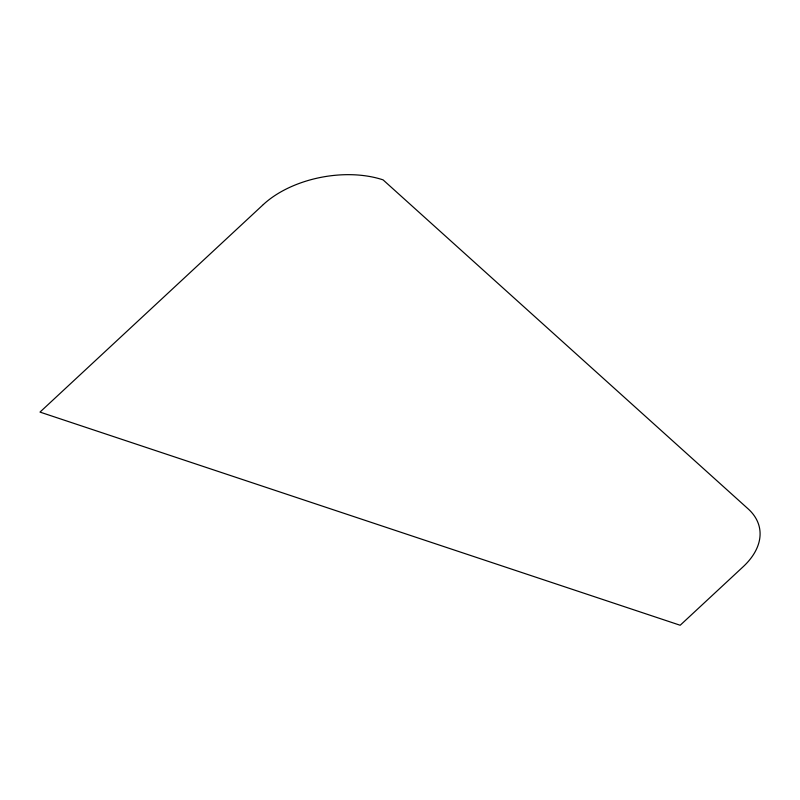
<?xml version="1.0" encoding="UTF-8"?>
<svg xmlns="http://www.w3.org/2000/svg" width="800" height="800" viewBox="0 0 800 800"><rect width="100%" height="100%" fill="white"/><g stroke="black" fill="none" stroke-linecap="round" stroke-linejoin="round"><path stroke-width="1.2" d="M263.35 204.53L40 412.09L680.18 625.26L743.13 566.76A86.47 51.19 -10.4 0 0 748.11 508.85L383.07 179.87A86.47 51.19 -10.4 0 0 263.35 204.53"/></g></svg>
